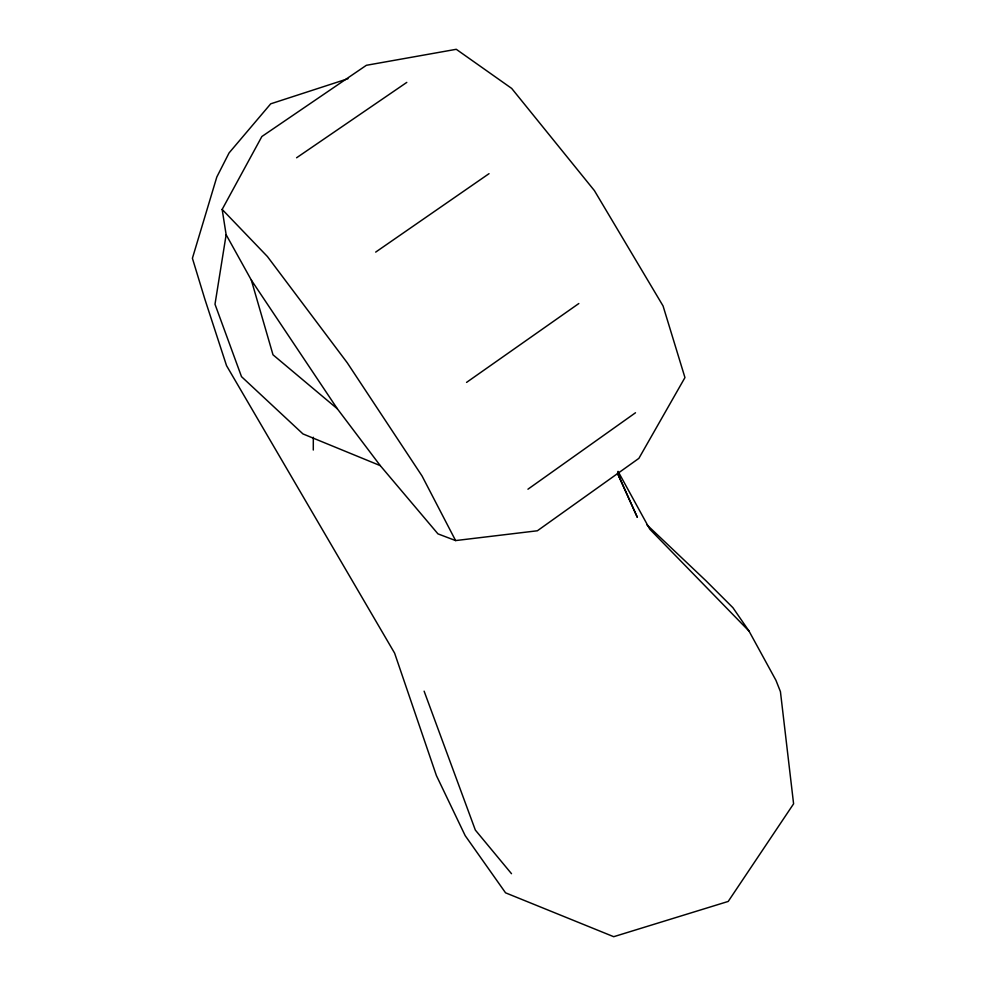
<?xml version="1.0" encoding="UTF-8"?>
<svg xmlns="http://www.w3.org/2000/svg" width="986" height="986" viewBox="0 0 986 986"><rect width="100%" height="100%" fill="white"/><g stroke="black" fill="none" stroke-linecap="round" stroke-linejoin="round"><path stroke-width="1.48" d="M313.289 450.035L313.314 437.254M226.139 234.717L214.997 304.23L241.508 376.652L302.961 433.926L380.276 465.638L437.957 533.87L455.606 540.574L537.37 530.776L638.879 458.367L684.95 377.576L663.06 305.943L594.398 190.606L511.685 88.42L456.271 49.3L366.373 65.298L261.869 136.512L222.158 209.414L226.139 234.717L251.331 280.098L337.348 408.796L380.276 465.638M527.941 489.204L635.502 412.764M466.563 382.395L578.831 303.528M375.678 252.108L489.031 173.672M296.589 157.772L406.799 82.393M347.984 78.707L270.706 103.826L229.072 152.929L216.809 177.012L192.406 258.27L204.841 299.115L226.534 365.646L394.61 653.139L436.391 775.538L465.182 835.647L505.547 892.823L613.711 936.7L728.21 901.438L793.594 803.824L780.431 691.63L775.957 680.34L749.003 631.052L732.918 607.696L705.927 580.729L646.865 524.774M337.348 408.796L272.999 354.8L251.331 280.098M749.003 631.052L649.799 529.199L618.049 471.345M222.158 209.414L267.403 256.52L347.269 362.811L422.082 476.041L455.606 540.574M511.5 873.695L475.338 830.076L424.116 691.161M617.68 473.785L637.338 517.342L617.495 473.157M618.136 471.887L620.169 479.319"/></g></svg>
